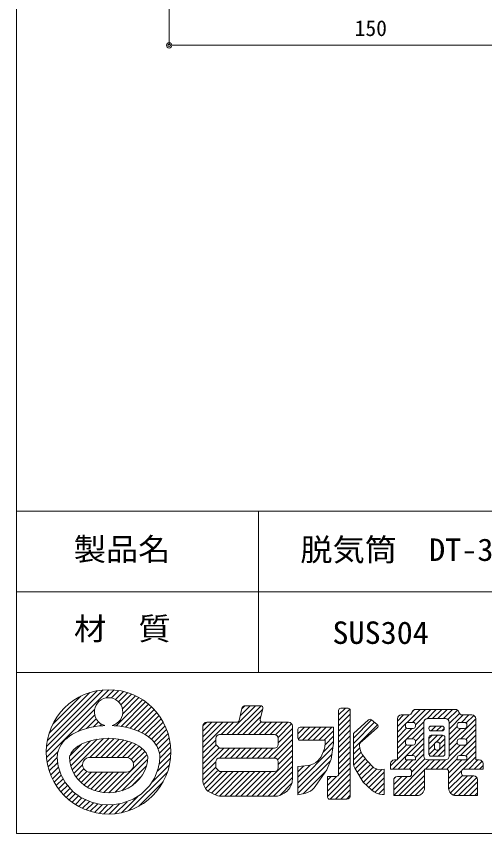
# Model space of a CAD drawing. Units: millimetres on the paper. Extents: x -190 to 190, y -305 to 303.
# Drawn here: x -190 to -15.9, y -304.7 to -0.5 of the extents above; entities that cross this region are included whole.
import ezdxf
from ezdxf.enums import TextEntityAlignment as Align

# ---------------------------------------------------------------- set-up
doc = ezdxf.new("R2010")
doc.units = ezdxf.units.MM
doc.header["$PDMODE"] = 32
doc.header["$PDSIZE"] = 0.2
for name, color, linetype, lineweight in [('0-0_0', 7, 'Continuous', 9), ('0-1_図面枠', 5, 'Continuous', 18), ('0-2_形状', 7, 'Continuous', 18), ('0-4_GREEN', 7, 'Continuous', 18), ('0-5_1手摺寸法', 7, 'Continuous', 9)]:
    doc.layers.add(name, color=color, linetype=linetype, lineweight=lineweight)
doc.layers.add('0-3_Defpoints', color=7, linetype='Continuous')
doc.styles.add('ＭＳ ゴシック', font='')
doc.styles.get('ＭＳ ゴシック').set_extended_font_data('MS Gothic')

# ---------------------------------------------------------------- blocks, each defined once
blk = doc.blocks.new('_Origin2')
at = {"layer": '0-0_0'}
blk.add_line((-0.5, 0), (-1, 0), dxfattribs=at)
for radius in [0.5, 0.25]:
    blk.add_circle((0, 0), radius, dxfattribs=at)
blk = doc.blocks.new('D23')
at = {"layer": '0-3_Defpoints'}
for p in [(470.387, 1689.972), (620.387, 1689.972), (620.387, 1669.769)]:
    blk.add_point(p, dxfattribs=at)
at = {"layer": '0-5_1手摺寸法'}
for p, q in [((470.387, 1684.972), (470.387, 1669.769)), ((620.387, 1684.972), (620.387, 1669.769)), ((472.387, 1669.769), (618.387, 1669.769))]:
    blk.add_line(p, q, dxfattribs=at)
at = {"layer": '0-5_1手摺寸法', "xscale": 2, "yscale": 2, "rotation": 180}
blk.add_blockref('_Origin2', (470.387, 1669.769), dxfattribs=at)
at = {"layer": '0-5_1手摺寸法', "xscale": 2, "yscale": 2}
blk.add_blockref('_Origin2', (620.387, 1669.769), dxfattribs=at)
at = {"layer": '0-5_1手摺寸法', "style": 'ＭＳ ゴシック'}
blk.add_text('150', height=5.865, dxfattribs=at).set_placement((539.387, 1671.469), align=Align.BOTTOM_LEFT)

msp = doc.modelspace()

# ---------------------------------------------------------------- linework, layer by layer
at = {"layer": '0-1_図面枠'}
msp.add_lwpolyline([(-190.001, -304.747), (189.999, -304.747), (189.999, 249.253), (-190.001, 249.253)], close=True, dxfattribs=at)
at = {"layer": '0-2_形状'}
for p, q in [((-190.001, -184.747), (189.999, -184.747)), ((-100.001, -184.747), (-100.001, -244.747)), ((-190.001, -214.747), (189.999, -214.747)), ((-190.001, -244.747), (189.999, -244.747))]:
    msp.add_line(p, q, dxfattribs=at)
at = {"layer": '0-4_GREEN'}
for p, q in [((-178.863, -274.464), (-155.564, -251.165)), ((-178.782, -272.366), (-157.662, -251.246)), ((-178.465, -270.033), (-159.996, -251.563)), ((-177.789, -267.34), (-162.688, -252.239)), ((-156.596, -254.213), (-153.641, -251.258)), ((-154.621, -254.255), (-151.855, -251.489)), ((-153.154, -254.805), (-150.185, -251.836)), ((-152.003, -255.67), (-148.615, -252.282)), ((-176.416, -263.95), (-166.078, -253.612)), ((-152.88, -264.613), (-143.145, -254.878)), ((-151.13, -256.813), (-147.132, -252.816)), ((-150.57, -258.27), (-145.73, -253.431)), ((-150.506, -260.223), (-144.403, -254.119)), ((-178.77, -276.387), (-160.92, -258.537)), ((-151.074, -264.824), (-141.953, -255.703)), ((-149.368, -265.134), (-140.826, -256.592)), ((-147.732, -265.515), (-139.761, -257.544)), ((-146.19, -265.99), (-138.759, -258.559)), ((-111.795, -267.893), (-101.025, -257.123)), ((-109.779, -267.893), (-99.023, -257.138)), ((-106.172, -258.218), (-107.18, -262.653)), ((-106.771, -260.853), (-103.041, -257.123)), ((-106.178, -258.242), (-105.088, -257.152)), ((-99.183, -257.123), (-104.8, -257.123)), ((-99.298, -262.279), (-98.36, -258.154)), ((-70.178, -260.558), (-67.659, -258.039)), ((-70.178, -262.575), (-65.986, -258.382)), ((-69.996, -258.359), (-69.859, -258.222)), ((-66.665, -258.039), (-69.334, -258.039)), ((-44.738, -263.35), (-39.89, -258.502)), ((-42.686, -263.315), (-37.874, -258.502)), ((-41.617, -264.262), (-35.857, -258.502)), ((-26.796, -258.502), (-41.513, -258.502)), ((-37.3, -261.961), (-33.841, -258.502)), ((-35.261, -261.94), (-31.824, -258.502)), ((-33.245, -261.94), (-29.807, -258.502)), ((-31.228, -261.94), (-27.791, -258.502)), ((-167.03, -266.664), (-160.878, -260.511)), ((-144.716, -266.532), (-137.82, -259.636)), ((-143.338, -267.171), (-136.943, -260.776)), ((-107.762, -267.893), (-98.46, -258.591)), ((-105.745, -267.893), (-99.053, -261.201)), ((-70.178, -258.884), (-70.178, -282.632)), ((-70.178, -264.591), (-65.821, -260.234)), ((-65.821, -283.88), (-65.821, -258.884)), ((-48.322, -264.917), (-43.94, -260.536)), ((-48.322, -262.901), (-45.986, -260.565)), ((-44.225, -260.565), (-46.915, -260.565)), ((-42.837, -259.432), (-41.99, -258.586)), ((-29.55, -262.278), (-26.013, -258.741)), ((-29.058, -263.803), (-25.23, -259.974)), ((-29.058, -265.819), (-23.804, -260.565)), ((-24.537, -263.315), (-21.787, -260.565)), ((-20.604, -260.565), (-24.084, -260.565)), ((-22.742, -263.537), (-19.938, -260.732)), ((-163.922, -265.572), (-160.328, -261.978)), ((-161.324, -264.991), (-159.463, -263.13)), ((-158.961, -264.645), (-158.319, -264.003)), ((-142.045, -267.894), (-136.131, -261.98)), ((-140.853, -268.719), (-135.386, -263.252)), ((-139.757, -269.639), (-134.711, -264.594)), ((-120.631, -272.696), (-111.245, -263.31)), ((-120.631, -270.679), (-113.262, -263.31)), ((-120.631, -268.663), (-115.278, -263.31)), ((-120.631, -266.646), (-117.295, -263.31)), ((-120.628, -264.627), (-119.314, -263.313)), ((-108.004, -263.31), (-119.224, -263.31)), ((-113.812, -267.893), (-109.229, -263.31)), ((-103.729, -267.893), (-98.979, -263.143)), ((-101.712, -267.893), (-97.129, -263.31)), ((-99.696, -267.893), (-95.113, -263.31)), ((-88.785, -263.31), (-98.475, -263.31)), ((-97.679, -267.893), (-93.096, -263.31)), ((-95.663, -267.893), (-91.079, -263.31)), ((-93.694, -267.942), (-89.063, -263.31)), ((-92.695, -268.959), (-87.638, -263.902)), ((-70.178, -266.608), (-65.821, -262.251)), ((-70.178, -268.625), (-65.821, -264.267)), ((-64.674, -269.17), (-57.903, -262.399)), ((-64.674, -267.435), (-59.015, -262.408)), ((-64.674, -271.187), (-56.782, -263.295)), ((-64.674, -273.204), (-55.68, -264.209)), ((-57.927, -262.379), (-55.825, -264.06)), ((-48.322, -261.972), (-48.322, -277.294)), ((-48.322, -266.934), (-45.305, -263.917)), ((-45.341, -264.159), (-45.341, -264.762)), ((-45.032, -269.694), (-38.439, -263.101)), ((-42.461, -263.315), (-44.496, -263.315)), ((-41.617, -264.762), (-41.617, -264.159)), ((-38.461, -275.887), (-38.461, -263.347)), ((-37.054, -261.94), (-30.465, -261.94)), ((-29.058, -271.869), (-19.197, -262.008)), ((-29.058, -263.347), (-29.058, -275.887)), ((-26.077, -264.159), (-26.077, -264.762)), ((-23.312, -263.315), (-25.233, -263.315)), ((-24.675, -269.502), (-19.197, -264.025)), ((-22.468, -264.762), (-22.468, -264.159)), ((-19.197, -277.294), (-19.197, -261.972)), ((-138.784, -270.683), (-134.112, -266.011)), ((-137.953, -271.868), (-133.595, -267.51)), ((-120.631, -264.717), (-120.631, -284.81)), ((-96.304, -276.601), (-87.378, -267.675)), ((-92.653, -270.933), (-87.378, -265.659)), ((-87.378, -284.581), (-87.378, -264.717)), ((-85.314, -267.628), (-82.83, -265.143)), ((-85.314, -265.987), (-85.314, -269.112)), ((-85.202, -269.532), (-80.813, -265.143)), ((-83.609, -269.956), (-78.797, -265.143)), ((-81.592, -269.956), (-76.78, -265.143)), ((-79.576, -269.956), (-74.763, -265.143)), ((-77.559, -269.956), (-72.747, -265.143)), ((-75.543, -269.956), (-72.013, -266.426)), ((-70.178, -270.641), (-65.821, -266.284)), ((-64.674, -278.057), (-64.674, -267.435)), ((-48.322, -268.95), (-44.884, -265.512)), ((-48.322, -270.967), (-42.961, -265.606)), ((-44.496, -265.606), (-42.461, -265.606)), ((-42.824, -269.502), (-38.461, -265.139)), ((-41.617, -270.312), (-38.461, -267.156)), ((-36.626, -265.534), (-36.626, -265.679)), ((-36.588, -265.283), (-36.033, -264.728)), ((-35.811, -266.522), (-33.978, -264.69)), ((-31.737, -264.69), (-35.782, -264.69)), ((-35.782, -266.523), (-31.737, -266.523)), ((-33.795, -266.523), (-31.962, -264.69)), ((-31.778, -266.523), (-30.893, -265.637)), ((-30.893, -265.679), (-30.893, -265.534)), ((-29.058, -267.836), (-26.072, -264.85)), ((-29.058, -269.853), (-24.812, -265.606)), ((-25.233, -265.606), (-23.312, -265.606)), ((-22.818, -269.662), (-19.197, -266.041)), ((-170.122, -277.822), (-162.48, -270.18)), ((-169.766, -279.483), (-159.901, -269.618)), ((-169.267, -281), (-157.617, -269.351)), ((-162.62, -276.37), (-155.514, -269.264)), ((-160.609, -276.376), (-153.605, -269.371)), ((-158.596, -276.379), (-151.795, -269.578)), ((-156.582, -276.382), (-150.079, -269.879)), ((-154.569, -276.385), (-148.499, -270.315)), ((-137.276, -273.208), (-133.167, -269.1)), ((-120.631, -274.712), (-115.815, -269.897)), ((-94.06, -267.893), (-114.408, -267.893)), ((-94.288, -276.601), (-87.378, -269.692)), ((-92.653, -271.528), (-92.653, -269.3)), ((-84.47, -269.956), (-75.224, -269.956)), ((-75.941, -274.387), (-72.013, -270.459)), ((-75.227, -271.657), (-72.013, -268.443)), ((-75.224, -271.455), (-75.224, -269.956)), ((-70.178, -272.658), (-65.821, -268.301)), ((-70.178, -274.674), (-65.821, -270.317)), ((-50.019, -280.731), (-38.461, -269.172)), ((-48.322, -272.984), (-45.149, -269.811)), ((-45.341, -270.346), (-45.341, -270.95)), ((-42.461, -269.502), (-44.496, -269.502)), ((-41.617, -270.95), (-41.617, -270.346)), ((-36.626, -271.371), (-33.382, -268.127)), ((-36.626, -269.354), (-35.399, -268.127)), ((-36.626, -268.971), (-36.626, -275.074)), ((-31.508, -268.127), (-35.782, -268.127)), ((-33.908, -270.67), (-31.376, -268.137)), ((-33.342, -270.648), (-33.718, -270.648)), ((-32.521, -271.298), (-30.663, -269.441)), ((-31.87, -280.731), (-19.197, -268.058)), ((-30.663, -275.074), (-30.663, -268.971)), ((-26.077, -270.346), (-26.077, -270.95)), ((-23.312, -269.502), (-25.233, -269.502)), ((-24.812, -275.689), (-19.197, -270.074)), ((-22.468, -270.95), (-22.468, -270.346)), ((-170.208, -275.891), (-165.781, -271.464)), ((-152.556, -276.388), (-147.016, -270.848)), ((-150.542, -276.392), (-145.619, -271.469)), ((-148.575, -276.441), (-144.344, -272.21)), ((-147.273, -277.155), (-143.219, -273.101)), ((-136.803, -274.751), (-132.842, -270.791)), ((-136.662, -276.627), (-132.636, -272.602)), ((-120.631, -276.729), (-115.773, -271.871)), ((-120.631, -278.746), (-114.772, -272.887)), ((-120.631, -280.762), (-112.804, -272.935)), ((-114.454, -276.602), (-110.787, -272.935)), ((-114.408, -272.935), (-94.06, -272.935)), ((-112.437, -276.601), (-108.77, -272.935)), ((-110.42, -276.601), (-106.754, -272.935)), ((-108.404, -276.601), (-104.737, -272.935)), ((-106.387, -276.601), (-102.721, -272.935)), ((-104.371, -276.601), (-100.704, -272.935)), ((-102.354, -276.601), (-98.688, -272.935)), ((-100.338, -276.601), (-96.671, -272.935)), ((-98.321, -276.601), (-94.654, -272.935)), ((-92.893, -277.223), (-87.378, -271.708)), ((-92.653, -278.999), (-87.378, -273.725)), ((-85.314, -285.777), (-72.263, -272.726)), ((-70.178, -276.691), (-65.821, -272.334)), ((-64.674, -275.22), (-62.312, -272.857)), ((-62.381, -271.507), (-62.381, -271.974)), ((-48.322, -275), (-44.97, -271.648)), ((-48.322, -277.017), (-43.099, -271.794)), ((-44.496, -271.794), (-42.461, -271.794)), ((-42.961, -275.689), (-38.461, -271.189)), ((-41.631, -276.376), (-38.461, -273.205)), ((-36.626, -273.387), (-34.54, -271.302)), ((-36.578, -275.356), (-34.441, -273.219)), ((-35.124, -275.919), (-30.663, -271.458)), ((-34.562, -271.492), (-34.562, -272.783)), ((-33.718, -273.627), (-33.342, -273.627)), ((-33.108, -275.919), (-30.663, -273.474)), ((-32.498, -272.783), (-32.498, -271.492)), ((-29.058, -273.886), (-26.077, -270.904)), ((-29.058, -275.902), (-24.95, -271.794)), ((-25.233, -271.794), (-23.312, -271.794)), ((-22.902, -275.796), (-19.197, -272.091)), ((-178.539, -278.173), (-174.474, -274.108)), ((-178.193, -279.843), (-174.78, -276.43)), ((-162.48, -276.373), (-148.834, -276.394)), ((-155.636, -289.552), (-141.477, -275.393)), ((-146.533, -278.433), (-142.242, -274.141)), ((-137.524, -281.523), (-132.697, -276.695)), ((-136.876, -278.858), (-132.575, -274.557)), ((-94.06, -276.601), (-114.408, -276.601)), ((-102.446, -290.809), (-87.378, -275.741)), ((-85.314, -287.794), (-72.63, -275.11)), ((-70.178, -278.708), (-65.821, -274.35)), ((-70.178, -280.724), (-65.821, -276.367)), ((-64.674, -277.237), (-61.834, -274.396)), ((-64.568, -279.147), (-61.048, -275.627)), ((-64.046, -280.641), (-60.184, -276.779)), ((-45.341, -276.534), (-45.341, -277.294)), ((-42.461, -275.689), (-44.496, -275.689)), ((-43.97, -280.731), (-38.461, -275.222)), ((-41.617, -277.294), (-41.617, -276.534)), ((-35.782, -275.919), (-31.508, -275.919)), ((-29.287, -284.198), (-19.197, -274.107)), ((-26.077, -276.534), (-26.077, -277.294)), ((-23.312, -275.689), (-25.233, -275.689)), ((-23.828, -280.755), (-19.197, -276.124)), ((-22.468, -277.294), (-22.468, -276.534)), ((-177.747, -281.414), (-174.634, -278.301)), ((-168.589, -282.339), (-165.35, -279.1)), ((-153.444, -289.376), (-141.255, -277.187)), ((-150.822, -288.771), (-141.727, -279.676)), ((-139.429, -285.444), (-133.072, -279.087)), ((-120.631, -282.779), (-115.814, -277.962)), ((-100.429, -290.809), (-87.378, -277.758)), ((-98.413, -290.809), (-87.378, -279.775)), ((-92.653, -280.236), (-92.653, -278.008)), ((-85.314, -289.81), (-73.187, -277.683)), ((-85.314, -283.76), (-80.809, -279.255)), ((-85.314, -281.744), (-83.128, -279.558)), ((-70.187, -282.749), (-65.821, -278.383)), ((-63.284, -281.896), (-59.283, -277.895)), ((-62.508, -283.136), (-58.318, -278.947)), ((-50.845, -279.539), (-48.599, -277.294)), ((-50.845, -278.7), (-50.845, -280.731)), ((-49.698, -290.492), (-36.499, -277.294)), ((-48.322, -277.294), (-49.438, -277.294)), ((-48.003, -280.731), (-44.565, -277.294)), ((-45.986, -280.731), (-42.549, -277.294)), ((-41.617, -277.294), (-45.341, -277.294)), ((-43.047, -281.825), (-38.076, -276.854)), ((-37.92, -280.731), (-34.483, -277.294)), ((-30.465, -277.294), (-37.054, -277.294)), ((-35.903, -280.731), (-32.466, -277.294)), ((-33.887, -280.731), (-30.449, -277.293)), ((-29.889, -280.767), (-26.077, -276.954)), ((-29.287, -282.181), (-24.4, -277.294)), ((-22.468, -277.294), (-26.077, -277.294)), ((-21.787, -280.731), (-18.35, -277.294)), ((-19.771, -280.731), (-16.803, -277.763)), ((-17.852, -277.294), (-19.197, -277.294)), ((-17.754, -280.731), (-16.445, -279.422)), ((-16.445, -280.731), (-16.445, -278.7)), ((-177.212, -282.896), (-174.335, -280.018)), ((-176.598, -284.298), (-173.88, -281.58)), ((-167.792, -283.558), (-164.886, -280.652)), ((-166.922, -284.705), (-163.81, -281.593)), ((-165.881, -285.681), (-162.065, -281.864)), ((-164.79, -286.606), (-160.046, -281.862)), ((-163.565, -287.397), (-158.027, -281.86)), ((-162.372, -281.865), (-149.553, -281.851)), ((-162.239, -288.088), (-156.009, -281.858)), ((-160.829, -288.694), (-153.99, -281.856)), ((-159.23, -289.112), (-151.971, -281.854)), ((-157.515, -289.414), (-149.952, -281.851)), ((-148.151, -296.183), (-133.845, -281.877)), ((-120.631, -284.795), (-115.815, -279.979)), ((-120.359, -286.54), (-115.211, -281.392)), ((-119.705, -287.903), (-113.445, -281.643)), ((-118.773, -288.987), (-111.429, -281.643)), ((-117.429, -289.659), (-109.412, -281.643)), ((-116.079, -290.327), (-107.396, -281.643)), ((-114.501, -290.765), (-105.379, -281.643)), ((-114.408, -281.643), (-94.06, -281.643)), ((-112.529, -290.809), (-103.362, -281.643)), ((-110.512, -290.809), (-101.346, -281.643)), ((-108.496, -290.809), (-99.329, -281.643)), ((-106.479, -290.809), (-97.313, -281.643)), ((-104.463, -290.809), (-95.296, -281.643)), ((-96.396, -290.809), (-87.378, -281.791)), ((-83.378, -289.89), (-74.735, -281.248)), ((-74.306, -288.885), (-65.821, -280.4)), ((-74.306, -290.902), (-65.821, -282.417)), ((-61.732, -284.377), (-57.354, -279.999)), ((-60.939, -285.601), (-56.015, -280.677)), ((-59.906, -286.585), (-54.153, -280.831)), ((-58.873, -287.568), (-53.208, -281.903)), ((-50.845, -280.731), (-43.891, -280.731)), ((-47.774, -290.585), (-38.231, -281.042)), ((-43.047, -281.575), (-43.047, -282.637)), ((-38.231, -287.771), (-38.231, -280.731)), ((-38.231, -280.731), (-30.132, -280.731)), ((-29.287, -286.215), (-24.447, -281.374)), ((-29.287, -281.575), (-29.287, -287.771)), ((-24.472, -282.408), (-24.472, -281.575)), ((-23.627, -280.731), (-16.445, -280.731)), ((-175.909, -285.626), (-173.311, -283.028)), ((-175.15, -286.884), (-172.643, -284.376)), ((-174.325, -288.075), (-171.872, -285.622)), ((-146.632, -286.597), (-143.809, -283.774)), ((-144.514, -294.562), (-135.466, -285.515)), ((-94.38, -290.809), (-87.378, -283.808)), ((-74.306, -286.869), (-70.906, -283.468)), ((-74.306, -284.852), (-72.93, -283.476)), ((-73.343, -291.955), (-65.821, -284.433)), ((-65.821, -290.548), (-65.821, -283.476)), ((-57.84, -288.551), (-53.208, -283.919)), ((-56.681, -289.409), (-53.208, -285.936)), ((-49.698, -288.476), (-44.703, -283.481)), ((-49.698, -286.459), (-46.72, -283.481)), ((-49.698, -284.888), (-49.698, -290.585)), ((-49.58, -284.325), (-48.854, -283.598)), ((-43.891, -283.481), (-48.291, -283.481)), ((-45.757, -290.585), (-38.231, -283.059)), ((-43.741, -290.585), (-38.231, -285.076)), ((-29.255, -288.198), (-24.137, -283.081)), ((-28.625, -289.585), (-22.291, -283.252)), ((-27.438, -290.415), (-20.275, -283.252)), ((-25.591, -290.585), (-18.804, -283.797)), ((-19.916, -283.252), (-23.627, -283.252)), ((-23.575, -290.585), (-18.509, -285.519)), ((-173.436, -289.202), (-171.043, -286.809)), ((-172.484, -290.267), (-170.115, -287.898)), ((-171.469, -291.269), (-169.089, -288.889)), ((-92.081, -290.528), (-87.562, -286.008)), ((-71.326, -291.955), (-65.821, -286.45)), ((-69.31, -291.955), (-65.821, -288.466)), ((-55.228, -289.972), (-53.208, -287.953)), ((-41.724, -290.585), (-38.231, -287.092)), ((-21.558, -290.585), (-18.509, -287.536)), ((-170.393, -292.209), (-168.014, -289.83)), ((-169.253, -293.085), (-166.854, -290.687)), ((-168.048, -293.897), (-165.602, -291.452)), ((-150.941, -296.957), (-144.847, -290.862)), ((-113.799, -290.809), (-93.84, -290.809)), ((-85.314, -290.351), (-82.407, -289.659)), ((-73.462, -291.955), (-67.228, -291.955)), ((-67.293, -291.955), (-65.821, -290.483)), ((-53.361, -290.122), (-53.208, -289.969)), ((-49.698, -290.585), (-41.045, -290.585)), ((-19.542, -290.585), (-18.509, -289.552)), ((-166.777, -294.642), (-164.278, -292.144)), ((-165.434, -295.317), (-162.856, -292.739)), ((-164.017, -295.916), (-161.362, -293.262)), ((-162.518, -296.434), (-159.747, -293.663)), ((-160.929, -296.861), (-157.992, -293.924)), ((-159.237, -297.186), (-156.107, -294.056)), ((-157.426, -297.392), (-154.015, -293.98)), ((-155.472, -297.454), (-151.668, -293.65)), ((-153.333, -297.332), (-148.848, -292.847))]:
    msp.add_line(p, q, dxfattribs=at)
for points in [[(-157.069, -264.513), (-157.348, -264.526), (-157.842, -264.557), (-159.146, -264.659), (-160.671, -264.866), (-162.736, -265.262), (-164.334, -265.68), (-166.246, -266.329), (-167.648, -266.928), (-169.108, -267.712), (-170.072, -268.328), (-171.149, -269.152), (-171.923, -269.862), (-172.708, -270.744), (-173.208, -271.415), (-173.736, -272.281), (-174.095, -273.026), (-174.452, -274.018), (-174.643, -274.785), (-174.743, -275.528), (-174.774, -275.887), (-174.783, -276.139)], [(-154.368, -264.513), (-154.089, -264.526), (-153.595, -264.557), (-152.291, -264.659), (-150.766, -264.866), (-148.701, -265.262), (-147.103, -265.68), (-145.191, -266.329), (-143.789, -266.928), (-142.329, -267.712), (-141.365, -268.328), (-140.288, -269.152), (-139.514, -269.862), (-138.729, -270.744), (-138.229, -271.415), (-137.701, -272.281), (-137.342, -273.026), (-136.985, -274.018), (-136.794, -274.785), (-136.694, -275.528), (-136.663, -275.887), (-136.654, -276.139)], [(-72.013, -269.956), (-72.013, -265.143), (-84.47, -265.143)], [(-55.791, -265.35), (-61.235, -270.185), (-62.064, -270.848)], [(-115.815, -269.3), (-115.815, -271.528), (-114.408, -272.935)], [(-79.286, -287.663), (-77.976, -285.997), (-74.536, -280.955), (-72.93, -277.06), (-72.013, -271.102), (-72.013, -269.956)], [(-77.936, -277.589), (-76.6, -276.143), (-75.582, -273.433)], [(-174.783, -276.138), (-174.747, -277.706), (-174.41, -279.681), (-173.395, -283.008), (-171.763, -285.889), (-168.873, -289.163), (-166.048, -291.246), (-162.042, -293.083), (-158.597, -293.889), (-154.17, -294.035), (-150.677, -293.458), (-146.551, -291.894), (-143.583, -290.009), (-140.46, -286.947), (-138.591, -284.123), (-137.221, -280.532), (-136.714, -278.142), (-136.654, -276.138)], [(-61.254, -275.353), (-59.629, -277.518), (-57.107, -280.268), (-55.272, -280.955), (-53.208, -280.726), (-53.208, -290.122), (-53.939, -290.122)], [(-115.815, -278.008), (-115.815, -280.236), (-114.408, -281.643)], [(-85.314, -290.351), (-85.314, -279.81), (-81.425, -279.361)], [(-57.819, -288.571), (-61.005, -285.539), (-63.818, -281.041)], [(-71.023, -283.476), (-74.306, -283.476), (-74.306, -291.111)], [(-26.474, -290.585), (-18.509, -290.585), (-18.509, -284.659)], [(-118.981, -288.791), (-118.796, -288.976), (-116.315, -290.216)], [(-90.465, -289.685), (-89.213, -288.747), (-89.028, -288.562)]]:
    msp.add_lwpolyline(points, dxfattribs=at)
msp.add_circle((-155.718, -274.31), 23.145, dxfattribs=at)
for centre, radius, start, end in [((-155.718, -259.414), 5.275, 285.3155, 255.16293), ((-104.8, -258.53), 1.407, 90, 167.18945), ((-99.183, -257.967), 0.844, 347.18945, 90), ((-69.334, -258.884), 0.844, 90, 180), ((-66.665, -258.884), 0.844, 0, 90), ((-41.513, -259.909), 1.407, 90, 164.51187), ((-26.796, -259.909), 1.407, 15.48813, 90), ((-46.915, -261.972), 1.407, 90, 180), ((-44.225, -259.158), 1.407, 270, 344.51187), ((-24.084, -259.158), 1.407, 195.48813, 270), ((-20.604, -261.972), 1.407, 0, 90), ((-119.224, -264.717), 1.407, 90, 180), ((-108.004, -262.466), 0.844, 270, 347.18945), ((-98.475, -262.466), 0.844, 167.18945, 270), ((-88.785, -264.717), 1.407, 0, 90), ((-58.454, -263.039), 0.844, 51.36087, 131.61248), ((-56.352, -264.719), 0.844, 311.61249, 51.36087), ((-44.496, -264.159), 0.844, 90, 180), ((-42.461, -264.159), 0.844, 0, 90), ((-37.054, -263.347), 1.407, 90, 180), ((-30.465, -263.347), 1.407, 0, 90), ((-25.233, -264.159), 0.844, 90, 180), ((-23.312, -264.159), 0.844, 0, 90), ((-84.47, -265.987), 0.844, 90, 180), ((-44.496, -264.762), 0.844, 180, 270), ((-42.461, -264.762), 0.844, 270, 0), ((-35.782, -265.534), 0.844, 90, 180), ((-35.782, -265.679), 0.844, 180, 270), ((-31.737, -265.534), 0.844, 0, 90), ((-31.737, -265.679), 0.844, 270, 0), ((-25.233, -264.762), 0.844, 180, 270), ((-23.312, -264.762), 0.844, 270, 0), ((-114.408, -269.3), 1.407, 90, 180), ((-94.06, -269.3), 1.407, 360, 90), ((-84.47, -269.112), 0.844, 180, 270), ((-44.496, -270.346), 0.844, 90, 180), ((-42.461, -270.346), 0.844, 0, 90), ((-35.782, -268.971), 0.844, 90, 180), ((-33.718, -271.492), 0.844, 90, 180), ((-33.342, -271.492), 0.844, 0, 90), ((-31.508, -268.971), 0.844, 0, 90), ((-25.233, -270.346), 0.844, 90, 180), ((-23.312, -270.346), 0.844, 0, 90), ((-94.06, -271.528), 1.407, 270, 360), ((-80.851, -271.455), 5.628, 339.43001, 360), ((-61.537, -271.507), 0.844, 128.63913, 180), ((-56.753, -271.974), 5.628, 180, 216.89025), ((-44.496, -270.95), 0.844, 180, 270), ((-42.461, -270.95), 0.844, 270, 0), ((-33.718, -272.783), 0.844, 180, 270), ((-33.342, -272.783), 0.844, 270, 0), ((-25.233, -270.95), 0.844, 180, 270), ((-23.312, -270.95), 0.844, 270, 0), ((-162.598, -279.122), 2.752, 87.54282, 274.72211), ((-149.198, -279.122), 2.752, 262.58453, 82.40878), ((-114.408, -278.008), 1.407, 90, 180), ((-94.06, -278.008), 1.407, 360, 90), ((-44.496, -276.534), 0.844, 90, 180), ((-42.461, -276.534), 0.844, 0, 90), ((-37.054, -275.887), 1.407, 180, 270), ((-35.782, -275.074), 0.844, 180, 270), ((-31.508, -275.074), 0.844, 270, 0), ((-30.465, -275.887), 1.407, 270, 0), ((-25.233, -276.534), 0.844, 90, 180), ((-23.312, -276.534), 0.844, 0, 90), ((-82.069, -273.77), 5.628, 276.57711, 317.26948), ((-59.047, -278.057), 5.628, 180, 212.02446), ((-49.438, -278.7), 1.407, 90, 180), ((-17.852, -278.7), 1.407, 0, 90), ((-94.06, -280.236), 1.407, 270, 360), ((-71.023, -282.632), 0.844, 270, 0), ((-43.891, -281.575), 0.844, 0, 90), ((-43.891, -282.637), 0.844, 270, 0), ((-30.132, -281.575), 0.844, 0, 90), ((-23.627, -281.575), 0.844, 90, 180), ((-23.627, -282.408), 0.844, 180, 270), ((-115.003, -284.81), 5.628, 180, 225.02121), ((-93.006, -284.581), 5.628, 314.97877, 360), ((-48.291, -284.888), 1.407, 90, 180), ((-19.916, -284.659), 1.407, 0, 90), ((-83.709, -284.184), 5.628, 283.38294, 321.82217), ((-53.939, -284.494), 5.628, 226.41835, 270), ((-41.045, -287.771), 2.814, 270, 0), ((-26.474, -287.771), 2.814, 180, 270), ((-113.799, -285.182), 5.628, 243.4519, 270), ((-93.84, -285.182), 5.628, 270, 306.84955), ((-73.462, -291.111), 0.844, 180, 270), ((-67.228, -290.548), 1.407, 270, 0)]:
    msp.add_arc(centre, radius, start, end, dxfattribs=at)
for centre, major_axis, ratio, start_param, end_param in [((-155.755, -277.289), (14.677, 0), 0.546875, 1.5682981, 2.9978669), ((-155.682, -277.289), (-14.677, 0), 0.546875, 3.2853184, 4.7148872), ((-155.718, -276.143), (14.562, 0), 0.92126, 3.1413055, 6.2834725)]:
    msp.add_ellipse(centre, major_axis=major_axis, ratio=ratio, start_param=start_param, end_param=end_param, dxfattribs=at)

# ---------------------------------------------------------------- block references
at = {"layer": '0-5_1手摺寸法'}
msp.add_blockref('D23', (-603.568, -1681.093), dxfattribs=at)

# ---------------------------------------------------------------- texts
at = {"layer": '0-4_GREEN', "style": 'ＭＳ ゴシック', "width": 1.05}
for s, p in [('製品名', (-168.67, -205.592)), ('脱気筒\u3000DT-360', (-84.411, -205.75)), ('材\u3000質', (-168.577, -235.145)), ('SUS304', (-72.453, -236.637))]:
    msp.add_text(s, height=8.363, dxfattribs=at).set_placement(p, align=Align.BOTTOM_LEFT)

doc.saveas('drawing.dxf')
